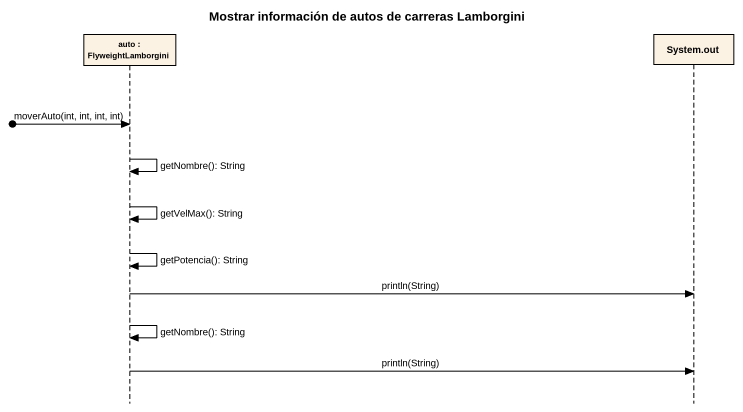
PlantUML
@startuml
title Mostrar información de autos de carreras Lamborgini
hide footbox
participant "auto : FlyweightLamborgini" as auto
participant "System.out" as System_out

[o-> auto : moverAuto(int, int, int, int)
auto -> auto : getNombre(): String
auto -> auto : getVelMax(): String
auto -> auto : getPotencia(): String
auto -> System_out : println(String)
auto -> auto : getNombre(): String
auto -> System_out : println(String)
@enduml
